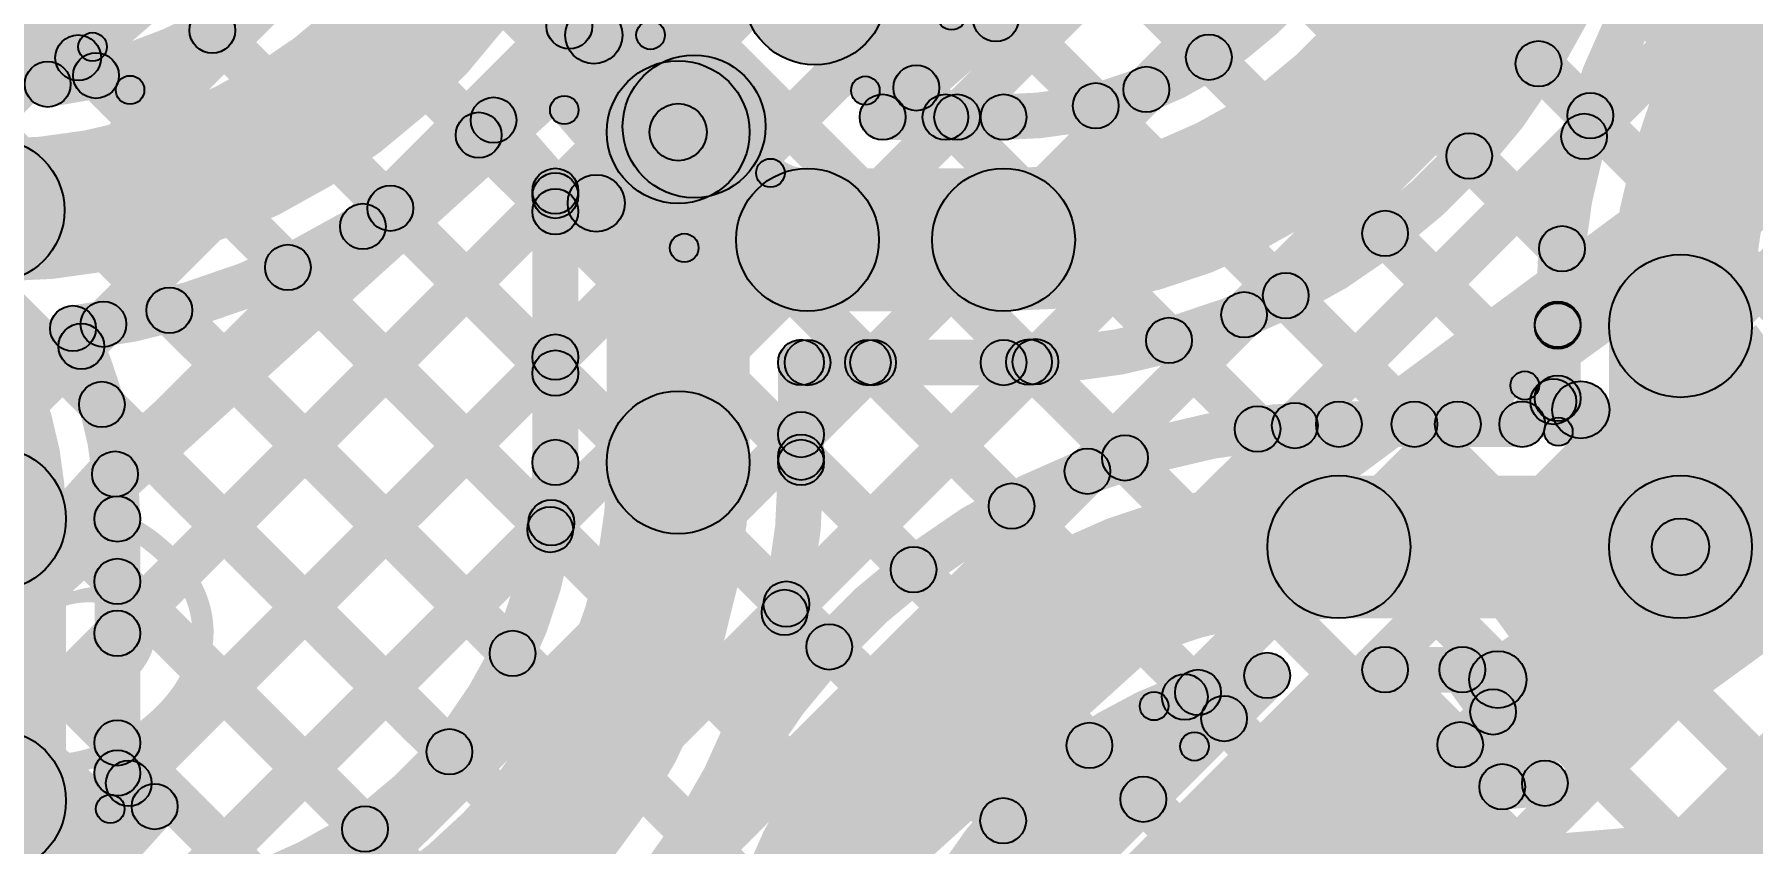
# Model space of a CAD drawing. Header units: millimetres. Extents: x -2.17 to 2.17, y -2.17 to 2.17.
# Drawn here: x -1.1756 to -0.8749, y 1.0996 to 1.2414 of the extents above; entities that cross this region are included whole.
import ezdxf

# ---------------------------------------------------------------- set-up
doc = ezdxf.new("R2010")
doc.units = ezdxf.units.MM
doc.header["$MEASUREMENT"] = 0
for name, color, linetype in [('BottomLayer', 5, 'Continuous'), ('Mechanical2', 216, 'Continuous'), ('TopLayer', 1, 'Continuous'), ('TopOverlay', 2, 'Continuous'), ('TopPaste', 8, 'Continuous'), ('TopSolder', 216, 'Continuous')]:
    doc.layers.add(name, color=color, linetype=linetype)

# ---------------------------------------------------------------- blocks, each defined once
blk = doc.blocks.new('WS2812B_M____120')
at = {"layer": 'TopOverlay'}
for points in [[(0.07, 0.0725), (0.07, 0.0675), (-0.07, 0.0675), (-0.07, 0.0725)], [(0.0725, 0.06), (0.0675, 0.06), (0.0675, 0.07), (0.0725, 0.07)]]:
    blk.add_hatch(color=2, dxfattribs=at).paths.add_polyline_path(points)
h = blk.add_hatch(color=2, dxfattribs=at)
edge = h.paths.add_edge_path()
edge.add_arc((0.07, 0.07), 0.0025, 0, 360)
h = blk.add_hatch(color=2, dxfattribs=at)
edge = h.paths.add_edge_path()
edge.add_arc((0.07, 0.07), 0.0025, 0, 360)
h = blk.add_hatch(color=2, dxfattribs=at)
edge = h.paths.add_edge_path()
edge.add_arc((0.07, 0.06), 0.0025, 0, 360)
at = {"layer": 'TopSolder'}
blk.add_hatch(color=216, dxfattribs=at).paths.add_polyline_path([(0.03104, 0.05479), (0.09809, 0.05479), (0.09809, 0.00742), (0.03104, 0.00742)])
at = {"layer": 'TopOverlay'}
for centre in [(0.07, 0.07), (0.07, 0.07), (0.07, 0.06)]:
    blk.add_circle(centre, 0.0025, dxfattribs=at)
blk = doc.blocks.new('WS2812B_M____169')
at = {"layer": 'TopLayer'}
for points in [[(0.03504, 0.05079), (0.09409, 0.05079), (0.09409, 0.01142), (0.03504, 0.01142)], [(0.03504, -0.01142), (0.09409, -0.01142), (0.09409, -0.05079), (0.03504, -0.05079)]]:
    blk.add_hatch(color=1, dxfattribs=at).paths.add_polyline_path(points)
at = {"layer": 'TopOverlay'}
h = blk.add_hatch(color=2, dxfattribs=at)
edge = h.paths.add_edge_path()
edge.add_arc((0.07, -0.06), 0.0025, 0, 360)
for points in [[(0.0725, -0.07), (0.0675, -0.07), (0.0675, -0.06), (0.0725, -0.06)], [(0.07, -0.0675), (0.07, -0.0725), (-0.07, -0.0725), (-0.07, -0.0675)]]:
    blk.add_hatch(color=2, dxfattribs=at).paths.add_polyline_path(points)
h = blk.add_hatch(color=2, dxfattribs=at)
edge = h.paths.add_edge_path()
edge.add_arc((0.07, -0.07), 0.0025, 0, 360)
h = blk.add_hatch(color=2, dxfattribs=at)
edge = h.paths.add_edge_path()
edge.add_arc((0.07, -0.07), 0.0025, 0, 360)
at = {"layer": 'TopPaste'}
for points in [[(0.03504, 0.05079), (0.09409, 0.05079), (0.09409, 0.01142), (0.03504, 0.01142)], [(0.03504, -0.01142), (0.09409, -0.01142), (0.09409, -0.05079), (0.03504, -0.05079)]]:
    blk.add_hatch(color=8, dxfattribs=at).paths.add_polyline_path(points)
at = {"layer": 'TopSolder'}
for points in [[(0.03104, 0.05479), (0.09809, 0.05479), (0.09809, 0.00742), (0.03104, 0.00742)], [(0.03104, -0.00742), (0.09809, -0.00742), (0.09809, -0.05479), (0.03104, -0.05479)]]:
    blk.add_hatch(color=216, dxfattribs=at).paths.add_polyline_path(points)
at = {"layer": 'TopOverlay'}
for centre in [(0.07, -0.06), (0.07, -0.07), (0.07, -0.07)]:
    blk.add_circle(centre, 0.0025, dxfattribs=at)
blk = doc.blocks.new('WS2812B_M____170')
at = {"layer": 'TopLayer'}
blk.add_hatch(color=1, dxfattribs=at).paths.add_polyline_path([(-0.09409, -0.01142), (-0.03504, -0.01142), (-0.03504, -0.05079), (-0.09409, -0.05079)])
at = {"layer": 'TopOverlay'}
h = blk.add_hatch(color=2, dxfattribs=at)
edge = h.paths.add_edge_path()
edge.add_arc((-0.07, -0.06), 0.0025, 0, 360)
for points in [[(-0.0675, -0.07), (-0.0725, -0.07), (-0.0725, -0.06), (-0.0675, -0.06)], [(0.07, -0.0675), (0.07, -0.0725), (-0.07, -0.0725), (-0.07, -0.0675)]]:
    blk.add_hatch(color=2, dxfattribs=at).paths.add_polyline_path(points)
h = blk.add_hatch(color=2, dxfattribs=at)
edge = h.paths.add_edge_path()
edge.add_arc((-0.07, -0.07), 0.0025, 0, 360)
h = blk.add_hatch(color=2, dxfattribs=at)
edge = h.paths.add_edge_path()
edge.add_arc((-0.07, -0.07), 0.0025, 0, 360)
at = {"layer": 'TopPaste'}
blk.add_hatch(color=8, dxfattribs=at).paths.add_polyline_path([(-0.09409, -0.01142), (-0.03504, -0.01142), (-0.03504, -0.05079), (-0.09409, -0.05079)])
at = {"layer": 'TopSolder'}
blk.add_hatch(color=216, dxfattribs=at).paths.add_polyline_path([(-0.09809, -0.00742), (-0.03104, -0.00742), (-0.03104, -0.05479), (-0.09809, -0.05479)])
at = {"layer": 'TopOverlay'}
for centre in [(-0.07, -0.06), (-0.07, -0.07), (-0.07, -0.07)]:
    blk.add_circle(centre, 0.0025, dxfattribs=at)
blk = doc.blocks.new('C__0402_294')
at = {"layer": 'TopLayer'}
for points in [[(-0.0275, -0.0125), (-0.0275, 0.0125), (-0.0095, 0.0125), (-0.0095, -0.0125)], [(0.0095, -0.0125), (0.0095, 0.0125), (0.0275, 0.0125), (0.0275, -0.0125)]]:
    blk.add_hatch(color=1, dxfattribs=at).paths.add_polyline_path(points)
at = {"layer": 'TopOverlay'}
h = blk.add_hatch(color=2, dxfattribs=at)
edge = h.paths.add_edge_path()
edge.add_arc((-0.031, 0.016), 0.0025, 0, 360)
h = blk.add_hatch(color=2, dxfattribs=at)
edge = h.paths.add_edge_path()
edge.add_arc((-0.031, 0.016), 0.0025, 0, 360)
for points in [[(-0.031, 0.0135), (-0.031, 0.0185), (-0.011, 0.0185), (-0.011, 0.0135)], [(0.011, 0.0135), (0.011, 0.0185), (0.031, 0.0185), (0.031, 0.0135)], [(-0.0335, 0.016), (-0.0285, 0.016), (-0.0285, -0.016), (-0.0335, -0.016)], [(0.0285, 0.016), (0.0335, 0.016), (0.0335, -0.016), (0.0285, -0.016)], [(-0.031, -0.0185), (-0.031, -0.0135), (-0.011, -0.0135), (-0.011, -0.0185)], [(0.011, -0.0185), (0.011, -0.0135), (0.031, -0.0135), (0.031, -0.0185)]]:
    blk.add_hatch(color=2, dxfattribs=at).paths.add_polyline_path(points)
h = blk.add_hatch(color=2, dxfattribs=at)
edge = h.paths.add_edge_path()
edge.add_arc((-0.011, 0.016), 0.0025, 0, 360)
h = blk.add_hatch(color=2, dxfattribs=at)
edge = h.paths.add_edge_path()
edge.add_arc((0.011, 0.016), 0.0025, 0, 360)
h = blk.add_hatch(color=2, dxfattribs=at)
edge = h.paths.add_edge_path()
edge.add_arc((0.031, 0.016), 0.0025, 0, 360)
h = blk.add_hatch(color=2, dxfattribs=at)
edge = h.paths.add_edge_path()
edge.add_arc((0.031, 0.016), 0.0025, 0, 360)
h = blk.add_hatch(color=2, dxfattribs=at)
edge = h.paths.add_edge_path()
edge.add_arc((-0.031, -0.016), 0.0025, 0, 360)
h = blk.add_hatch(color=2, dxfattribs=at)
edge = h.paths.add_edge_path()
edge.add_arc((-0.031, -0.016), 0.0025, 0, 360)
h = blk.add_hatch(color=2, dxfattribs=at)
edge = h.paths.add_edge_path()
edge.add_arc((-0.011, -0.016), 0.0025, 0, 360)
h = blk.add_hatch(color=2, dxfattribs=at)
edge = h.paths.add_edge_path()
edge.add_arc((0.011, -0.016), 0.0025, 0, 360)
h = blk.add_hatch(color=2, dxfattribs=at)
edge = h.paths.add_edge_path()
edge.add_arc((0.031, -0.016), 0.0025, 0, 360)
h = blk.add_hatch(color=2, dxfattribs=at)
edge = h.paths.add_edge_path()
edge.add_arc((0.031, -0.016), 0.0025, 0, 360)
at = {"layer": 'TopPaste'}
for points in [[(-0.0275, -0.0125), (-0.0275, 0.0125), (-0.0095, 0.0125), (-0.0095, -0.0125)], [(0.0095, -0.0125), (0.0095, 0.0125), (0.0275, 0.0125), (0.0275, -0.0125)]]:
    blk.add_hatch(color=8, dxfattribs=at).paths.add_polyline_path(points)
at = {"layer": 'TopSolder'}
for points in [[(-0.02986, -0.01486), (-0.02986, 0.01486), (-0.00714, 0.01486), (-0.00714, -0.01486)], [(0.00714, -0.01486), (0.00714, 0.01486), (0.02986, 0.01486), (0.02986, -0.01486)]]:
    blk.add_hatch(color=216, dxfattribs=at).paths.add_polyline_path(points)
at = {"layer": 'TopOverlay'}
for centre in [(-0.031, 0.016), (-0.031, 0.016), (-0.011, 0.016), (0.011, 0.016), (0.031, 0.016), (0.031, 0.016), (-0.031, -0.016), (-0.031, -0.016), (-0.011, -0.016), (0.011, -0.016), (0.031, -0.016), (0.031, -0.016)]:
    blk.add_circle(centre, 0.0025, dxfattribs=at)
blk = doc.blocks.new('C__0402_295')
at = {"layer": 'TopLayer'}
for points in [[(-0.0275, -0.0125), (-0.0275, 0.0125), (-0.0095, 0.0125), (-0.0095, -0.0125)], [(0.0095, -0.0125), (0.0095, 0.0125), (0.0275, 0.0125), (0.0275, -0.0125)]]:
    blk.add_hatch(color=1, dxfattribs=at).paths.add_polyline_path(points)
at = {"layer": 'TopOverlay'}
h = blk.add_hatch(color=2, dxfattribs=at)
edge = h.paths.add_edge_path()
edge.add_arc((-0.031, 0.016), 0.0025, 0, 360)
h = blk.add_hatch(color=2, dxfattribs=at)
edge = h.paths.add_edge_path()
edge.add_arc((-0.031, 0.016), 0.0025, 0, 360)
for points in [[(-0.031, 0.0135), (-0.031, 0.0185), (-0.011, 0.0185), (-0.011, 0.0135)], [(0.011, 0.0135), (0.011, 0.0185), (0.031, 0.0185), (0.031, 0.0135)], [(-0.0335, 0.016), (-0.0285, 0.016), (-0.0285, -0.016), (-0.0335, -0.016)], [(0.0285, 0.016), (0.0335, 0.016), (0.0335, -0.016), (0.0285, -0.016)], [(-0.031, -0.0185), (-0.031, -0.0135), (-0.011, -0.0135), (-0.011, -0.0185)], [(0.011, -0.0185), (0.011, -0.0135), (0.031, -0.0135), (0.031, -0.0185)]]:
    blk.add_hatch(color=2, dxfattribs=at).paths.add_polyline_path(points)
h = blk.add_hatch(color=2, dxfattribs=at)
edge = h.paths.add_edge_path()
edge.add_arc((-0.011, 0.016), 0.0025, 0, 360)
h = blk.add_hatch(color=2, dxfattribs=at)
edge = h.paths.add_edge_path()
edge.add_arc((0.011, 0.016), 0.0025, 0, 360)
h = blk.add_hatch(color=2, dxfattribs=at)
edge = h.paths.add_edge_path()
edge.add_arc((0.031, 0.016), 0.0025, 0, 360)
h = blk.add_hatch(color=2, dxfattribs=at)
edge = h.paths.add_edge_path()
edge.add_arc((0.031, 0.016), 0.0025, 0, 360)
h = blk.add_hatch(color=2, dxfattribs=at)
edge = h.paths.add_edge_path()
edge.add_arc((-0.031, -0.016), 0.0025, 0, 360)
h = blk.add_hatch(color=2, dxfattribs=at)
edge = h.paths.add_edge_path()
edge.add_arc((-0.031, -0.016), 0.0025, 0, 360)
h = blk.add_hatch(color=2, dxfattribs=at)
edge = h.paths.add_edge_path()
edge.add_arc((-0.011, -0.016), 0.0025, 0, 360)
h = blk.add_hatch(color=2, dxfattribs=at)
edge = h.paths.add_edge_path()
edge.add_arc((0.011, -0.016), 0.0025, 0, 360)
h = blk.add_hatch(color=2, dxfattribs=at)
edge = h.paths.add_edge_path()
edge.add_arc((0.031, -0.016), 0.0025, 0, 360)
h = blk.add_hatch(color=2, dxfattribs=at)
edge = h.paths.add_edge_path()
edge.add_arc((0.031, -0.016), 0.0025, 0, 360)
at = {"layer": 'TopPaste'}
for points in [[(-0.0275, -0.0125), (-0.0275, 0.0125), (-0.0095, 0.0125), (-0.0095, -0.0125)], [(0.0095, -0.0125), (0.0095, 0.0125), (0.0275, 0.0125), (0.0275, -0.0125)]]:
    blk.add_hatch(color=8, dxfattribs=at).paths.add_polyline_path(points)
at = {"layer": 'TopSolder'}
for points in [[(-0.02986, -0.01486), (-0.02986, 0.01486), (-0.00714, 0.01486), (-0.00714, -0.01486)], [(0.00714, -0.01486), (0.00714, 0.01486), (0.02986, 0.01486), (0.02986, -0.01486)]]:
    blk.add_hatch(color=216, dxfattribs=at).paths.add_polyline_path(points)
at = {"layer": 'TopOverlay'}
for centre in [(-0.031, 0.016), (-0.031, 0.016), (-0.011, 0.016), (0.011, 0.016), (0.031, 0.016), (0.031, 0.016), (-0.031, -0.016), (-0.031, -0.016), (-0.011, -0.016), (0.011, -0.016), (0.031, -0.016), (0.031, -0.016)]:
    blk.add_circle(centre, 0.0025, dxfattribs=at)

msp = doc.modelspace()

# ---------------------------------------------------------------- hatches: boundary and pattern name
at = {"layer": 'BottomLayer'}
for points in [[(-1.11751, 1.03301), (-1.12317, 1.03866), (-0.10571, 2.05612), (-0.10005, 2.05046)], [(-1.1132, 1.0656), (-1.11886, 1.07126), (-0.13767, 2.05245), (-0.13201, 2.04679)], [(-1.12192, 1.08516), (-1.12758, 1.09082), (-0.16962, 2.04877), (-0.16397, 2.04312)], [(-1.14429, 1.09108), (-1.14994, 1.09674), (-0.20158, 2.0451), (-0.19593, 2.03944)], [(-1.97159, 0.29206), (-1.97725, 0.29772), (-0.23354, 2.04143), (-0.22788, 2.03577)], [(-1.99988, 0.29206), (-2.00553, 0.29772), (-0.2655, 2.03775), (-0.25984, 2.0321)], [(-2.01578, 0.30445), (-2.02143, 0.3101), (-0.29746, 2.03408), (-0.2918, 2.02842)], [(-2.00928, 0.33922), (-2.01494, 0.34488), (-0.32944, 2.03038), (-0.32378, 2.02472)], [(-2.00279, 0.374), (-2.00845, 0.37966), (-0.36457, 2.02354), (-0.35891, 2.01788)], [(-1.9963, 0.40878), (-2.00195, 0.41444), (-0.39969, 2.0167), (-0.39403, 2.01104)], [(-1.26151, 1.60799), (-1.25586, 1.61365), (-0.73254, 1.09033), (-0.73819, 1.08467)], [(-1.27751, 1.59571), (-1.27186, 1.60136), (-0.20667, 0.53618), (-0.21233, 0.53052)], [(-1.29351, 1.58342), (-1.28786, 1.58908), (-0.20667, 0.50789), (-0.21233, 0.50224)], [(-1.30951, 1.57114), (-1.30386, 1.57679), (-0.20667, 0.47961), (-0.21233, 0.47395)], [(-1.32551, 1.55885), (-1.31985, 1.56451), (-0.09317, 0.33782), (-0.09883, 0.33217)], [(-1.34151, 1.54657), (-1.33585, 1.55222), (-0.34896, 0.56533), (-0.35462, 0.55967)], [(-1.35607, 1.53284), (-1.35042, 1.5385), (-0.37724, 0.56533), (-0.3829, 0.55967)], [(-1.37022, 1.5187), (-1.36456, 1.52436), (-0.40553, 0.56533), (-0.41119, 0.55967)], [(-1.38436, 1.50456), (-1.3787, 1.51022), (-0.43381, 0.56533), (-0.43947, 0.55967)], [(-1.3985, 1.49042), (-1.39284, 1.49607), (-0.4621, 0.56533), (-0.46775, 0.55967)], [(-1.41264, 1.47627), (-1.40699, 1.48193), (-0.49038, 0.56533), (-0.49604, 0.55967)], [(-1.42678, 1.46213), (-1.42113, 1.46779), (-0.51867, 0.56533), (-0.52432, 0.55967)], [(-1.44092, 1.44799), (-1.43527, 1.45365), (-0.54695, 0.56533), (-0.5526, 0.55967)], [(-1.45507, 1.43385), (-1.44941, 1.43951), (-0.57372, 0.56382), (-0.57938, 0.55816)], [(-1.10069, 1.02154), (-1.10635, 1.0272), (-0.70733, 1.42622), (-0.70167, 1.42056)], [(-1.46921, 1.41971), (-1.46355, 1.42537), (-1.13519, 1.097), (-1.14084, 1.09134)], [(-1.48335, 1.40557), (-1.47769, 1.41122), (-1.15672, 1.09025), (-1.16238, 1.08459)], [(-1.0847, 1.00925), (-1.09035, 1.01491), (-0.70733, 1.39793), (-0.70167, 1.39228)], [(-1.7736, 0.29206), (-1.77926, 0.29772), (-0.70733, 1.36965), (-0.70167, 1.36399)], [(-1.74532, 0.29206), (-1.75098, 0.29772), (-0.70733, 1.34137), (-0.70167, 1.33571)], [(-1.71703, 0.29206), (-1.72269, 0.29772), (-0.70733, 1.31308), (-0.70167, 1.30742)], [(-1.68875, 0.29206), (-1.69441, 0.29772), (-0.70733, 1.2848), (-0.70167, 1.27914)]]:
    msp.add_hatch(color=5, dxfattribs=at).paths.add_polyline_path(points)
at = {"layer": 'TopLayer'}
for points in [[(-1.01131, 1.22406), (-1.01697, 1.22972), (-0.94194, 1.30474), (-0.93629, 1.29908)], [(-1.02037, 1.28199), (-1.01471, 1.28765), (-0.96725, 1.24018), (-0.9729, 1.23453)], [(-1.17069, 1.22962), (-1.17594, 1.23566), (-1.13505, 1.2712), (-1.1298, 1.26516)], [(-0.97818, 1.22891), (-0.98384, 1.23456), (-0.94679, 1.27161), (-0.94113, 1.26596)], [(-1.07939, 1.23979), (-1.08464, 1.24582), (-1.06561, 1.26236), (-1.06037, 1.25632)], [(-1.02037, 1.25371), (-1.01471, 1.25936), (-0.98704, 1.23169), (-0.9927, 1.22604)], [(-1.15568, 1.2476), (-1.15003, 1.25326), (-1.14167, 1.2449), (-1.14733, 1.23925)], [(-1.02453, 1.22387), (-1.02978, 1.22991), (-1.00997, 1.24713), (-1.00472, 1.24109)], [(-1.0815, 1.23795), (-1.07395, 1.24451), (-1.05919, 1.22753), (-1.06674, 1.22097)], [(-1.17081, 1.23445), (-1.16516, 1.2401), (-1.16203, 1.23698), (-1.16769, 1.23132)], [(-0.91521, 1.2334), (-0.90956, 1.23906), (-0.90047, 1.22997), (-0.90612, 1.22432)], [(-1.02411, 1.22917), (-1.01846, 1.23482), (-1.01335, 1.22972), (-1.01901, 1.22406)], [(-1.02716, 1.22289), (-1.02716, 1.23089), (-1.006, 1.23089), (-1.006, 1.22289)], [(-1.09829, 1.22374), (-1.09225, 1.22899), (-1.08144, 1.21655), (-1.08748, 1.2113)], [(-1.07402, 1.20801), (-1.08058, 1.21556), (-1.06624, 1.22803), (-1.05968, 1.22048)], [(-1.1007, 1.22091), (-1.09505, 1.22656), (-1.08163, 1.21315), (-1.08729, 1.20749)], [(-1.05046, 1.16639), (-1.07546, 1.16639), (-1.07546, 1.22425), (-1.05046, 1.22425)], [(-0.95221, 1.17003), (-0.95786, 1.17568), (-0.90722, 1.22632), (-0.90157, 1.22067)], [(-0.92733, 1.21724), (-0.92167, 1.22289), (-0.90543, 1.20665), (-0.91109, 1.201)], [(-1.15829, 1.13365), (-1.16395, 1.1393), (-1.08729, 1.21596), (-1.08163, 1.2103)], [(-1.04032, 1.19289), (-1.04032, 1.21789), (-1.006, 1.21789), (-1.006, 1.19289)], [(-1.11617, 1.20809), (-1.11051, 1.21375), (-1.08163, 1.18486), (-1.08729, 1.17921)], [(-1.08046, 1.16639), (-1.08846, 1.16639), (-1.08846, 1.21393), (-1.08046, 1.21393)], [(-1.1587, 1.16152), (-1.16436, 1.16718), (-1.12098, 1.21056), (-1.11532, 1.2049)], [(-0.94205, 1.20368), (-0.9364, 1.20933), (-0.90695, 1.17989), (-0.91261, 1.17423)], [(-1.1341, 1.19773), (-1.12844, 1.20339), (-1.08252, 1.15747), (-1.08818, 1.15181)], [(-0.95944, 1.19278), (-0.95379, 1.19844), (-0.93128, 1.17593), (-0.93693, 1.17027)], [(-1.15486, 1.19021), (-1.1492, 1.19587), (-1.08911, 1.13578), (-1.09477, 1.13012)], [(-0.9885, 1.16202), (-0.99415, 1.16768), (-0.96673, 1.1951), (-0.96107, 1.18945)], [(-1.1646, 1.1839), (-1.17026, 1.18956), (-1.16639, 1.19343), (-1.16073, 1.18778)], [(-0.92368, 1.17027), (-0.92933, 1.17593), (-0.91185, 1.19342), (-0.90619, 1.18776)], [(-0.97989, 1.18494), (-0.97423, 1.1906), (-0.95872, 1.17509), (-0.96438, 1.16943)], [(-0.90502, 1.17762), (-0.91302, 1.17762), (-0.91302, 1.1903), (-0.90502, 1.1903)], [(-0.87502, 1.1516), (-0.90002, 1.1516), (-0.90002, 1.1903), (-0.87502, 1.1903)], [(-1.15629, 1.10737), (-1.16194, 1.11302), (-1.08729, 1.18768), (-1.08163, 1.18202)], [(-1.04151, 1.13729), (-1.04716, 1.14295), (-1.00326, 1.18686), (-0.9976, 1.1812)], [(-1.03863, 1.16845), (-1.04429, 1.17411), (-1.03168, 1.18672), (-1.02602, 1.18106)], [(-1.04032, 1.17989), (-1.04032, 1.18789), (-1.006, 1.18789), (-1.006, 1.17989)], [(-1.03257, 1.18106), (-1.02692, 1.18672), (-1.00177, 1.16157), (-1.00743, 1.15592)], [(-1.00438, 1.18115), (-0.99872, 1.18681), (-0.98193, 1.17001), (-0.98759, 1.16436)], [(-1.03746, 1.16639), (-1.04546, 1.16639), (-1.04546, 1.18391), (-1.03746, 1.18391)], [(-1.16666, 1.17372), (-1.161, 1.17938), (-1.10017, 1.11855), (-1.10583, 1.1129)], [(-0.91288, 1.16986), (-0.91758, 1.17634), (-0.91137, 1.18085), (-0.90667, 1.17438)], [(-0.94731, 1.1691), (-0.94731, 1.1771), (-0.91523, 1.1771), (-0.91523, 1.1691)], [(-0.90901, 1.17268), (-0.90092, 1.17855), (-0.88347, 1.15454), (-0.89156, 1.14866)], [(-0.88458, 1.14756), (-0.89046, 1.15565), (-0.85848, 1.17888), (-0.8526, 1.17079)], [(-1.04429, 1.16449), (-1.03863, 1.17015), (-1.01893, 1.15045), (-1.02459, 1.14479)], [(-0.94731, 1.1391), (-0.94731, 1.1641), (-0.88752, 1.1641), (-0.88752, 1.1391)], [(-1.14429, 1.09108), (-1.14994, 1.09674), (-1.088, 1.15868), (-1.08234, 1.15303)], [(-1.17012, 1.10714), (-1.19512, 1.10714), (-1.19512, 1.1565), (-1.17012, 1.1565)], [(-1.15712, 1.112), (-1.16512, 1.112), (-1.16512, 1.1565), (-1.15712, 1.1565)], [(-0.91656, 1.12432), (-0.92243, 1.13241), (-0.89046, 1.15565), (-0.88458, 1.14756)], [(-1.16395, 1.14273), (-1.15829, 1.14839), (-1.11494, 1.10503), (-1.1206, 1.09938)], [(-1.04685, 1.13877), (-1.04119, 1.14442), (-1.03369, 1.13692), (-1.03935, 1.13126)], [(-0.93922, 1.1261), (-0.93922, 1.1341), (-0.9257, 1.1341), (-0.9257, 1.1261)], [(-1.0007, 1.0826), (-1.00636, 1.08826), (-0.9627, 1.13192), (-0.95704, 1.12626)], [(-0.94205, 1.12727), (-0.9364, 1.13293), (-0.91589, 1.11242), (-0.92155, 1.10676)], [(-0.92894, 1.12775), (-0.92246, 1.13245), (-0.90802, 1.11258), (-0.91449, 1.10787)], [(-1.0182, 1.07574), (-1.02386, 1.0814), (-0.97711, 1.12815), (-0.97146, 1.12249)], [(-0.97481, 1.12329), (-0.96915, 1.12895), (-0.96458, 1.12438), (-0.97024, 1.11872)], [(-0.92325, 1.11413), (-0.92891, 1.11978), (-0.92316, 1.12554), (-0.9175, 1.11988)], [(-1.16395, 1.11445), (-1.15829, 1.12011), (-1.13519, 1.097), (-1.14084, 1.09134)], [(-0.99381, 1.11401), (-0.98815, 1.11966), (-0.97872, 1.11024), (-0.98438, 1.10458)], [(-1.1638, 1.10903), (-1.15844, 1.11497), (-1.15192, 1.1091), (-1.15728, 1.10316)], [(-0.91838, 1.10561), (-0.91905, 1.11358), (-0.9116, 1.11421), (-0.91092, 1.10624)], [(-1.16805, 1.08521), (-1.17399, 1.09057), (-1.15757, 1.1088), (-1.15163, 1.10345)], [(-1.0089, 1.10082), (-1.00325, 1.10648), (-0.99286, 1.09609), (-0.99852, 1.09044)], [(-0.95558, 1.08741), (-0.95642, 1.09737), (-0.85138, 1.10626), (-0.85053, 1.09629)]]:
    msp.add_hatch(color=1, dxfattribs=at).paths.add_polyline_path(points)
h = msp.add_hatch(color=1, dxfattribs=at)
edge = h.paths.add_edge_path()
edge.add_arc((-1.03904, 1.24853), 0.0125, 0, 360)
h = msp.add_hatch(color=1, dxfattribs=at)
edge = h.paths.add_edge_path()
edge.add_arc((-1.1445, 1.24207), 0.004, 0, 360)
h = msp.add_hatch(color=1, dxfattribs=at)
edge = h.paths.add_edge_path()
edge.add_arc((-1.08201, 1.24281), 0.004, 0, 360)
h = msp.add_hatch(color=1, dxfattribs=at)
edge = h.paths.add_edge_path()
edge.add_arc((-1.08201, 1.24281), 0.004, 0, 360)
h = msp.add_hatch(color=1, dxfattribs=at)
edge = h.paths.add_edge_path()
edge.add_arc((-1.07772, 1.24123), 0.005, 0, 360)
h = msp.add_hatch(color=1, dxfattribs=at)
edge = h.paths.add_edge_path()
edge.add_arc((-1.00735, 1.24411), 0.004, 0, 360)
h = msp.add_hatch(color=1, dxfattribs=at)
edge = h.paths.add_edge_path()
edge.add_arc((-1.00735, 1.24411), 0.004, 0, 360)
h = msp.add_hatch(color=1, dxfattribs=at)
edge = h.paths.add_edge_path()
edge.add_arc((-1.16798, 1.23727), 0.004, 0, 360)
h = msp.add_hatch(color=1, dxfattribs=at)
edge = h.paths.add_edge_path()
edge.add_arc((-0.97008, 1.23736), 0.004, 0, 360)
h = msp.add_hatch(color=1, dxfattribs=at)
edge = h.paths.add_edge_path()
edge.add_arc((-0.91238, 1.23623), 0.004, 0, 360)
h = msp.add_hatch(color=1, dxfattribs=at)
edge = h.paths.add_edge_path()
edge.add_arc((-1.17331, 1.23264), 0.004, 0, 360)
h = msp.add_hatch(color=1, dxfattribs=at)
edge = h.paths.add_edge_path()
edge.add_arc((-1.17331, 1.23264), 0.004, 0, 360)
h = msp.add_hatch(color=1, dxfattribs=at)
edge = h.paths.add_edge_path()
edge.add_arc((-1.16486, 1.23415), 0.004, 0, 360)
h = msp.add_hatch(color=1, dxfattribs=at)
edge = h.paths.add_edge_path()
edge.add_arc((-1.06296, 1.22425), 0.0125, 0, 360)
h = msp.add_hatch(color=1, dxfattribs=at)
edge = h.paths.add_edge_path()
edge.add_arc((-1.06018, 1.22525), 0.0125, 0, 360)
h = msp.add_hatch(color=1, dxfattribs=at)
edge = h.paths.add_edge_path()
edge.add_arc((-1.02128, 1.232), 0.004, 0, 360)
h = msp.add_hatch(color=1, dxfattribs=at)
edge = h.paths.add_edge_path()
edge.add_arc((-0.98101, 1.23173), 0.004, 0, 360)
h = msp.add_hatch(color=1, dxfattribs=at)
edge = h.paths.add_edge_path()
edge.add_arc((-1.09527, 1.22636), 0.004, 0, 360)
h = msp.add_hatch(color=1, dxfattribs=at)
edge = h.paths.add_edge_path()
edge.add_arc((-1.09527, 1.22636), 0.004, 0, 360)
h = msp.add_hatch(color=1, dxfattribs=at)
edge = h.paths.add_edge_path()
edge.add_arc((-1.02716, 1.22689), 0.004, 0, 360)
h = msp.add_hatch(color=1, dxfattribs=at)
edge = h.paths.add_edge_path()
edge.add_arc((-1.02716, 1.22689), 0.004, 0, 360)
h = msp.add_hatch(color=1, dxfattribs=at)
edge = h.paths.add_edge_path()
edge.add_arc((-1.01618, 1.22689), 0.004, 0, 360)
h = msp.add_hatch(color=1, dxfattribs=at)
edge = h.paths.add_edge_path()
edge.add_arc((-1.01414, 1.22689), 0.004, 0, 360)
h = msp.add_hatch(color=1, dxfattribs=at)
edge = h.paths.add_edge_path()
edge.add_arc((-1.006, 1.22689), 0.004, 0, 360)
h = msp.add_hatch(color=1, dxfattribs=at)
edge = h.paths.add_edge_path()
edge.add_arc((-1.006, 1.22689), 0.004, 0, 360)
h = msp.add_hatch(color=1, dxfattribs=at)
edge = h.paths.add_edge_path()
edge.add_arc((-0.98987, 1.22886), 0.004, 0, 360)
h = msp.add_hatch(color=1, dxfattribs=at)
edge = h.paths.add_edge_path()
edge.add_arc((-0.9033, 1.22714), 0.004, 0, 360)
h = msp.add_hatch(color=1, dxfattribs=at)
edge = h.paths.add_edge_path()
edge.add_arc((-1.09788, 1.22373), 0.004, 0, 360)
h = msp.add_hatch(color=1, dxfattribs=at)
edge = h.paths.add_edge_path()
edge.add_arc((-1.06296, 1.22425), 0.005, 0, 360)
h = msp.add_hatch(color=1, dxfattribs=at)
edge = h.paths.add_edge_path()
edge.add_arc((-1.06296, 1.22425), 0.005, 0, 360)
h = msp.add_hatch(color=1, dxfattribs=at)
edge = h.paths.add_edge_path()
edge.add_arc((-0.90439, 1.2235), 0.004, 0, 360)
h = msp.add_hatch(color=1, dxfattribs=at)
edge = h.paths.add_edge_path()
edge.add_arc((-0.9245, 1.22007), 0.004, 0, 360)
h = msp.add_hatch(color=1, dxfattribs=at)
edge = h.paths.add_edge_path()
edge.add_arc((-1.18287, 1.21056), 0.0125, 0, 360)
h = msp.add_hatch(color=1, dxfattribs=at)
edge = h.paths.add_edge_path()
edge.add_arc((-1.18287, 1.21056), 0.0125, 0, 360)
h = msp.add_hatch(color=1, dxfattribs=at)
edge = h.paths.add_edge_path()
edge.add_arc((-1.08446, 1.21393), 0.004, 0, 360)
h = msp.add_hatch(color=1, dxfattribs=at)
edge = h.paths.add_edge_path()
edge.add_arc((-1.08446, 1.21393), 0.004, 0, 360)
h = msp.add_hatch(color=1, dxfattribs=at)
edge = h.paths.add_edge_path()
edge.add_arc((-1.08446, 1.21313), 0.004, 0, 360)
h = msp.add_hatch(color=1, dxfattribs=at)
edge = h.paths.add_edge_path()
edge.add_arc((-1.0773, 1.21179), 0.005, 0, 360)
h = msp.add_hatch(color=1, dxfattribs=at)
edge = h.paths.add_edge_path()
edge.add_arc((-1.04032, 1.20539), 0.0125, 0, 360)
h = msp.add_hatch(color=1, dxfattribs=at)
edge = h.paths.add_edge_path()
edge.add_arc((-1.04032, 1.20539), 0.0125, 0, 360)
h = msp.add_hatch(color=1, dxfattribs=at)
edge = h.paths.add_edge_path()
edge.add_arc((-1.006, 1.20539), 0.0125, 0, 360)
h = msp.add_hatch(color=1, dxfattribs=at)
edge = h.paths.add_edge_path()
edge.add_arc((-1.006, 1.20539), 0.0125, 0, 360)
h = msp.add_hatch(color=1, dxfattribs=at)
edge = h.paths.add_edge_path()
edge.add_arc((-1.11334, 1.21092), 0.004, 0, 360)
h = msp.add_hatch(color=1, dxfattribs=at)
edge = h.paths.add_edge_path()
edge.add_arc((-1.08446, 1.21032), 0.004, 0, 360)
h = msp.add_hatch(color=1, dxfattribs=at)
edge = h.paths.add_edge_path()
edge.add_arc((-1.11815, 1.20773), 0.004, 0, 360)
h = msp.add_hatch(color=1, dxfattribs=at)
edge = h.paths.add_edge_path()
edge.add_arc((-0.93923, 1.20651), 0.004, 0, 360)
h = msp.add_hatch(color=1, dxfattribs=at)
edge = h.paths.add_edge_path()
edge.add_arc((-0.90826, 1.20383), 0.004, 0, 360)
h = msp.add_hatch(color=1, dxfattribs=at)
edge = h.paths.add_edge_path()
edge.add_arc((-1.13127, 1.20056), 0.004, 0, 360)
h = msp.add_hatch(color=1, dxfattribs=at)
edge = h.paths.add_edge_path()
edge.add_arc((-0.88752, 1.1903), 0.0125, 0, 360)
h = msp.add_hatch(color=1, dxfattribs=at)
edge = h.paths.add_edge_path()
edge.add_arc((-0.88752, 1.1903), 0.0125, 0, 360)
h = msp.add_hatch(color=1, dxfattribs=at)
edge = h.paths.add_edge_path()
edge.add_arc((-1.15203, 1.19304), 0.004, 0, 360)
h = msp.add_hatch(color=1, dxfattribs=at)
edge = h.paths.add_edge_path()
edge.add_arc((-0.95662, 1.19561), 0.004, 0, 360)
h = msp.add_hatch(color=1, dxfattribs=at)
edge = h.paths.add_edge_path()
edge.add_arc((-1.16356, 1.1906), 0.004, 0, 360)
h = msp.add_hatch(color=1, dxfattribs=at)
edge = h.paths.add_edge_path()
edge.add_arc((-0.9639, 1.19227), 0.004, 0, 360)
h = msp.add_hatch(color=1, dxfattribs=at)
edge = h.paths.add_edge_path()
edge.add_arc((-0.90902, 1.19059), 0.004, 0, 360)
h = msp.add_hatch(color=1, dxfattribs=at)
edge = h.paths.add_edge_path()
edge.add_arc((-0.90902, 1.1903), 0.004, 0, 360)
h = msp.add_hatch(color=1, dxfattribs=at)
edge = h.paths.add_edge_path()
edge.add_arc((-0.90902, 1.1903), 0.004, 0, 360)
h = msp.add_hatch(color=1, dxfattribs=at)
edge = h.paths.add_edge_path()
edge.add_arc((-1.16889, 1.18987), 0.004, 0, 360)
h = msp.add_hatch(color=1, dxfattribs=at)
edge = h.paths.add_edge_path()
edge.add_arc((-1.16889, 1.18987), 0.004, 0, 360)
h = msp.add_hatch(color=1, dxfattribs=at)
edge = h.paths.add_edge_path()
edge.add_arc((-0.97706, 1.18777), 0.004, 0, 360)
h = msp.add_hatch(color=1, dxfattribs=at)
edge = h.paths.add_edge_path()
edge.add_arc((-1.16743, 1.18673), 0.004, 0, 360)
h = msp.add_hatch(color=1, dxfattribs=at)
edge = h.paths.add_edge_path()
edge.add_arc((-1.08446, 1.18485), 0.004, 0, 360)
h = msp.add_hatch(color=1, dxfattribs=at)
edge = h.paths.add_edge_path()
edge.add_arc((-1.00155, 1.18398), 0.004, 0, 360)
h = msp.add_hatch(color=1, dxfattribs=at)
edge = h.paths.add_edge_path()
edge.add_arc((-1.00043, 1.18403), 0.004, 0, 360)
h = msp.add_hatch(color=1, dxfattribs=at)
edge = h.paths.add_edge_path()
edge.add_arc((-1.08446, 1.18204), 0.004, 0, 360)
h = msp.add_hatch(color=1, dxfattribs=at)
edge = h.paths.add_edge_path()
edge.add_arc((-1.04146, 1.18391), 0.004, 0, 360)
h = msp.add_hatch(color=1, dxfattribs=at)
edge = h.paths.add_edge_path()
edge.add_arc((-1.04032, 1.18389), 0.004, 0, 360)
h = msp.add_hatch(color=1, dxfattribs=at)
edge = h.paths.add_edge_path()
edge.add_arc((-1.02975, 1.18389), 0.004, 0, 360)
h = msp.add_hatch(color=1, dxfattribs=at)
edge = h.paths.add_edge_path()
edge.add_arc((-1.02885, 1.18389), 0.004, 0, 360)
h = msp.add_hatch(color=1, dxfattribs=at)
edge = h.paths.add_edge_path()
edge.add_arc((-1.006, 1.18389), 0.004, 0, 360)
h = msp.add_hatch(color=1, dxfattribs=at)
edge = h.paths.add_edge_path()
edge.add_arc((-1.006, 1.18389), 0.004, 0, 360)
h = msp.add_hatch(color=1, dxfattribs=at)
edge = h.paths.add_edge_path()
edge.add_arc((-1.16383, 1.17655), 0.004, 0, 360)
h = msp.add_hatch(color=1, dxfattribs=at)
edge = h.paths.add_edge_path()
edge.add_arc((-0.90978, 1.17706), 0.004, 0, 360)
h = msp.add_hatch(color=1, dxfattribs=at)
edge = h.paths.add_edge_path()
edge.add_arc((-0.90902, 1.17762), 0.004, 0, 360)
h = msp.add_hatch(color=1, dxfattribs=at)
edge = h.paths.add_edge_path()
edge.add_arc((-0.90902, 1.17762), 0.004, 0, 360)
h = msp.add_hatch(color=1, dxfattribs=at)
edge = h.paths.add_edge_path()
edge.add_arc((-0.90497, 1.17562), 0.005, 0, 360)
h = msp.add_hatch(color=1, dxfattribs=at)
edge = h.paths.add_edge_path()
edge.add_arc((-1.06296, 1.16639), 0.0125, 0, 360)
h = msp.add_hatch(color=1, dxfattribs=at)
edge = h.paths.add_edge_path()
edge.add_arc((-1.06296, 1.16639), 0.0125, 0, 360)
h = msp.add_hatch(color=1, dxfattribs=at)
edge = h.paths.add_edge_path()
edge.add_arc((-0.96155, 1.17226), 0.004, 0, 360)
h = msp.add_hatch(color=1, dxfattribs=at)
edge = h.paths.add_edge_path()
edge.add_arc((-0.95503, 1.17285), 0.004, 0, 360)
h = msp.add_hatch(color=1, dxfattribs=at)
edge = h.paths.add_edge_path()
edge.add_arc((-0.94731, 1.1731), 0.004, 0, 360)
h = msp.add_hatch(color=1, dxfattribs=at)
edge = h.paths.add_edge_path()
edge.add_arc((-0.94731, 1.1731), 0.004, 0, 360)
h = msp.add_hatch(color=1, dxfattribs=at)
edge = h.paths.add_edge_path()
edge.add_arc((-0.9341, 1.1731), 0.004, 0, 360)
h = msp.add_hatch(color=1, dxfattribs=at)
edge = h.paths.add_edge_path()
edge.add_arc((-0.9265, 1.1731), 0.004, 0, 360)
h = msp.add_hatch(color=1, dxfattribs=at)
edge = h.paths.add_edge_path()
edge.add_arc((-0.91523, 1.1731), 0.004, 0, 360)
h = msp.add_hatch(color=1, dxfattribs=at)
edge = h.paths.add_edge_path()
edge.add_arc((-0.91523, 1.1731), 0.004, 0, 360)
h = msp.add_hatch(color=1, dxfattribs=at)
edge = h.paths.add_edge_path()
edge.add_arc((-1.04146, 1.17128), 0.004, 0, 360)
h = msp.add_hatch(color=1, dxfattribs=at)
edge = h.paths.add_edge_path()
edge.add_arc((-1.08446, 1.16639), 0.004, 0, 360)
h = msp.add_hatch(color=1, dxfattribs=at)
edge = h.paths.add_edge_path()
edge.add_arc((-1.08446, 1.16639), 0.004, 0, 360)
h = msp.add_hatch(color=1, dxfattribs=at)
edge = h.paths.add_edge_path()
edge.add_arc((-1.04146, 1.16732), 0.004, 0, 360)
h = msp.add_hatch(color=1, dxfattribs=at)
edge = h.paths.add_edge_path()
edge.add_arc((-1.04146, 1.16639), 0.004, 0, 360)
h = msp.add_hatch(color=1, dxfattribs=at)
edge = h.paths.add_edge_path()
edge.add_arc((-1.04146, 1.16639), 0.004, 0, 360)
h = msp.add_hatch(color=1, dxfattribs=at)
edge = h.paths.add_edge_path()
edge.add_arc((-0.98476, 1.16719), 0.004, 0, 360)
h = msp.add_hatch(color=1, dxfattribs=at)
edge = h.paths.add_edge_path()
edge.add_arc((-1.18262, 1.1565), 0.0125, 0, 360)
h = msp.add_hatch(color=1, dxfattribs=at)
edge = h.paths.add_edge_path()
edge.add_arc((-1.18262, 1.1565), 0.0125, 0, 360)
h = msp.add_hatch(color=1, dxfattribs=at)
edge = h.paths.add_edge_path()
edge.add_arc((-1.16153, 1.16435), 0.004, 0, 360)
h = msp.add_hatch(color=1, dxfattribs=at)
edge = h.paths.add_edge_path()
edge.add_arc((-0.99133, 1.16485), 0.004, 0, 360)
h = msp.add_hatch(color=1, dxfattribs=at)
edge = h.paths.add_edge_path()
edge.add_arc((-0.94731, 1.1516), 0.0125, 0, 360)
h = msp.add_hatch(color=1, dxfattribs=at)
edge = h.paths.add_edge_path()
edge.add_arc((-0.94731, 1.1516), 0.0125, 0, 360)
h = msp.add_hatch(color=1, dxfattribs=at)
edge = h.paths.add_edge_path()
edge.add_arc((-0.88752, 1.1516), 0.0125, 0, 360)
h = msp.add_hatch(color=1, dxfattribs=at)
edge = h.paths.add_edge_path()
edge.add_arc((-0.88752, 1.1516), 0.0125, 0, 360)
h = msp.add_hatch(color=1, dxfattribs=at)
edge = h.paths.add_edge_path()
edge.add_arc((-1.0046, 1.15875), 0.004, 0, 360)
h = msp.add_hatch(color=1, dxfattribs=at)
edge = h.paths.add_edge_path()
edge.add_arc((-1.16112, 1.1565), 0.004, 0, 360)
h = msp.add_hatch(color=1, dxfattribs=at)
edge = h.paths.add_edge_path()
edge.add_arc((-1.16112, 1.1565), 0.004, 0, 360)
h = msp.add_hatch(color=1, dxfattribs=at)
edge = h.paths.add_edge_path()
edge.add_arc((-1.08535, 1.15464), 0.004, 0, 360)
h = msp.add_hatch(color=1, dxfattribs=at)
edge = h.paths.add_edge_path()
edge.add_arc((-1.08517, 1.15585), 0.004, 0, 360)
h = msp.add_hatch(color=1, dxfattribs=at)
edge = h.paths.add_edge_path()
edge.add_arc((-0.88752, 1.1516), 0.005, 0, 360)
h = msp.add_hatch(color=1, dxfattribs=at)
edge = h.paths.add_edge_path()
edge.add_arc((-0.88752, 1.1516), 0.005, 0, 360)
h = msp.add_hatch(color=1, dxfattribs=at)
edge = h.paths.add_edge_path()
edge.add_arc((-0.88752, 1.1516), 0.005, 0, 360)
h = msp.add_hatch(color=1, dxfattribs=at)
edge = h.paths.add_edge_path()
edge.add_arc((-1.16112, 1.14556), 0.004, 0, 360)
h = msp.add_hatch(color=1, dxfattribs=at)
edge = h.paths.add_edge_path()
edge.add_arc((-1.02176, 1.14762), 0.004, 0, 360)
h = msp.add_hatch(color=1, dxfattribs=at)
edge = h.paths.add_edge_path()
edge.add_arc((-1.04434, 1.14012), 0.004, 0, 360)
h = msp.add_hatch(color=1, dxfattribs=at)
edge = h.paths.add_edge_path()
edge.add_arc((-1.04402, 1.14159), 0.004, 0, 360)
h = msp.add_hatch(color=1, dxfattribs=at)
edge = h.paths.add_edge_path()
edge.add_arc((-1.16112, 1.13647), 0.004, 0, 360)
h = msp.add_hatch(color=1, dxfattribs=at)
edge = h.paths.add_edge_path()
edge.add_arc((-1.09194, 1.13295), 0.004, 0, 360)
h = msp.add_hatch(color=1, dxfattribs=at)
edge = h.paths.add_edge_path()
edge.add_arc((-1.03652, 1.13409), 0.004, 0, 360)
h = msp.add_hatch(color=1, dxfattribs=at)
edge = h.paths.add_edge_path()
edge.add_arc((-0.93922, 1.1301), 0.004, 0, 360)
h = msp.add_hatch(color=1, dxfattribs=at)
edge = h.paths.add_edge_path()
edge.add_arc((-0.93922, 1.1301), 0.004, 0, 360)
h = msp.add_hatch(color=1, dxfattribs=at)
edge = h.paths.add_edge_path()
edge.add_arc((-0.9257, 1.1301), 0.004, 0, 360)
h = msp.add_hatch(color=1, dxfattribs=at)
edge = h.paths.add_edge_path()
edge.add_arc((-0.9257, 1.1301), 0.004, 0, 360)
h = msp.add_hatch(color=1, dxfattribs=at)
edge = h.paths.add_edge_path()
edge.add_arc((-0.95987, 1.12909), 0.004, 0, 360)
h = msp.add_hatch(color=1, dxfattribs=at)
edge = h.paths.add_edge_path()
edge.add_arc((-0.95987, 1.12909), 0.004, 0, 360)
h = msp.add_hatch(color=1, dxfattribs=at)
edge = h.paths.add_edge_path()
edge.add_arc((-0.9195, 1.12837), 0.005, 0, 360)
h = msp.add_hatch(color=1, dxfattribs=at)
edge = h.paths.add_edge_path()
edge.add_arc((-0.97428, 1.12532), 0.004, 0, 360)
h = msp.add_hatch(color=1, dxfattribs=at)
edge = h.paths.add_edge_path()
edge.add_arc((-0.97198, 1.12612), 0.004, 0, 360)
h = msp.add_hatch(color=1, dxfattribs=at)
edge = h.paths.add_edge_path()
edge.add_arc((-0.96741, 1.12155), 0.004, 0, 360)
h = msp.add_hatch(color=1, dxfattribs=at)
edge = h.paths.add_edge_path()
edge.add_arc((-0.92033, 1.12271), 0.004, 0, 360)
h = msp.add_hatch(color=1, dxfattribs=at)
edge = h.paths.add_edge_path()
edge.add_arc((-1.18262, 1.10714), 0.0125, 0, 360)
h = msp.add_hatch(color=1, dxfattribs=at)
edge = h.paths.add_edge_path()
edge.add_arc((-1.16112, 1.11728), 0.004, 0, 360)
h = msp.add_hatch(color=1, dxfattribs=at)
edge = h.paths.add_edge_path()
edge.add_arc((-1.103, 1.11572), 0.004, 0, 360)
h = msp.add_hatch(color=1, dxfattribs=at)
edge = h.paths.add_edge_path()
edge.add_arc((-0.99098, 1.11684), 0.004, 0, 360)
h = msp.add_hatch(color=1, dxfattribs=at)
edge = h.paths.add_edge_path()
edge.add_arc((-0.92608, 1.11696), 0.004, 0, 360)
h = msp.add_hatch(color=1, dxfattribs=at)
edge = h.paths.add_edge_path()
edge.add_arc((-1.16112, 1.112), 0.004, 0, 360)
h = msp.add_hatch(color=1, dxfattribs=at)
edge = h.paths.add_edge_path()
edge.add_arc((-1.16112, 1.112), 0.004, 0, 360)
h = msp.add_hatch(color=1, dxfattribs=at)
edge = h.paths.add_edge_path()
edge.add_arc((-1.15912, 1.1102), 0.004, 0, 360)
h = msp.add_hatch(color=1, dxfattribs=at)
edge = h.paths.add_edge_path()
edge.add_arc((-0.91872, 1.10959), 0.004, 0, 360)
h = msp.add_hatch(color=1, dxfattribs=at)
edge = h.paths.add_edge_path()
edge.add_arc((-0.91872, 1.10959), 0.004, 0, 360)
h = msp.add_hatch(color=1, dxfattribs=at)
edge = h.paths.add_edge_path()
edge.add_arc((-0.91126, 1.11022), 0.004, 0, 360)
h = msp.add_hatch(color=1, dxfattribs=at)
edge = h.paths.add_edge_path()
edge.add_arc((-0.91126, 1.11022), 0.004, 0, 360)
h = msp.add_hatch(color=1, dxfattribs=at)
edge = h.paths.add_edge_path()
edge.add_arc((-1.1546, 1.10613), 0.004, 0, 360)
h = msp.add_hatch(color=1, dxfattribs=at)
edge = h.paths.add_edge_path()
edge.add_arc((-1.1546, 1.10613), 0.004, 0, 360)
h = msp.add_hatch(color=1, dxfattribs=at)
edge = h.paths.add_edge_path()
edge.add_arc((-0.98155, 1.10741), 0.004, 0, 360)
h = msp.add_hatch(color=1, dxfattribs=at)
edge = h.paths.add_edge_path()
edge.add_arc((-1.00608, 1.10365), 0.004, 0, 360)
h = msp.add_hatch(color=1, dxfattribs=at)
edge = h.paths.add_edge_path()
edge.add_arc((-1.11777, 1.1022), 0.004, 0, 360)

# ---------------------------------------------------------------- linework, layer by layer
at = {"layer": 'Mechanical2', "const_width": 0.01}
for points in [[(2.16535, 0.001, 1), (-2.16535, 0.001, 1)], [(2.08135, -0.01, 1), (-2.04935, -0.01, 1)], [(1.84055, 0.001, 1), (-1.84055, 0.001, 1)], [(1.6437, 0.001, 1), (-1.6437, 0.001, 1)], [(1.50394, 0, 1), (-1.50394, 0, 1)], [(1.30709, 0.001, 1), (-1.30709, 0.001, 1)], [(1.17323, 0.001, 1), (-1.17323, 0.001, 1)]]:
    msp.add_lwpolyline(points, format="xyb", close=True, dxfattribs=at)
at = {"layer": 'TopLayer'}
for points, const_width in [([(-1.08287, 1.31056, -0.414214), (-1.18287, 1.21056)], 0.025), ([(-1.10437, 1.31056, -0.378915), (-1.17331, 1.23264)], 0.008), ([(-0.90902, 1.1903, -0.414214), (-0.78752, 1.3118)], 0.008), ([(-1.06137, 1.30973, -0.147226), (-1.08201, 1.24281)], 0.008), ([(-0.91761, 1.29378, -0.414214), (-1.006, 1.20539)], 0.025), ([(-0.88752, 1.1903, -0.414214), (-0.78752, 1.2903)], 0.025), ([(-0.89611, 1.29378, -0.414214), (-1.006, 1.18389)], 0.008), ([(-0.93911, 1.29378, -0.414214), (-1.006, 1.22689)], 0.008), ([(-1.04032, 1.20539, -0.414214), (-1.06018, 1.22525)], 0.025), ([(-1.09527, 1.22636, -0.174197), (-1.16889, 1.18987)], 0.008), ([(-1.23668, 1.21056, -0.414214), (-1.18262, 1.1565)], 0.025), ([(-1.16889, 1.18987, -0.114847), (-1.16112, 1.1565)], 0.008), ([(-1.06296, 1.16639, -0.353165), (-1.14184, 1.06865)], 0.025), ([(-1.06881, 1.0516, -0.414214), (-0.94731, 1.1731)], 0.008), ([(-1.08446, 1.16639, -0.308406), (-1.13427, 1.09332)], 0.008), ([(-1.04146, 1.16639, -0.317108), (-1.12216, 1.05195)], 0.008), ([(-1.04731, 1.0516, -0.414214), (-0.94731, 1.1516)], 0.025), ([(-1.02581, 1.0516, -0.367912), (-0.95987, 1.12909)], 0.008)]:
    msp.add_lwpolyline(points, format="xyb", dxfattribs=dict(at, const_width=const_width))
for centre, radius in [((-1.03904, 1.24853), 0.0125), ((-1.1445, 1.24207), 0.004), ((-1.08201, 1.24281), 0.004), ((-1.08201, 1.24281), 0.004), ((-1.07772, 1.24123), 0.005), ((-1.00735, 1.24411), 0.004), ((-1.00735, 1.24411), 0.004), ((-1.16798, 1.23727), 0.004), ((-0.97008, 1.23736), 0.004), ((-0.91238, 1.23623), 0.004), ((-1.17331, 1.23264), 0.004), ((-1.17331, 1.23264), 0.004), ((-1.16486, 1.23415), 0.004), ((-1.06296, 1.22425), 0.0125), ((-1.06018, 1.22525), 0.0125), ((-1.02128, 1.232), 0.004), ((-0.98101, 1.23173), 0.004), ((-1.09527, 1.22636), 0.004), ((-1.09527, 1.22636), 0.004), ((-1.02716, 1.22689), 0.004), ((-1.02716, 1.22689), 0.004), ((-1.01618, 1.22689), 0.004), ((-1.01414, 1.22689), 0.004), ((-1.006, 1.22689), 0.004), ((-1.006, 1.22689), 0.004), ((-0.98987, 1.22886), 0.004), ((-0.9033, 1.22714), 0.004), ((-1.09788, 1.22373), 0.004), ((-1.06296, 1.22425), 0.005), ((-1.06296, 1.22425), 0.005), ((-0.90439, 1.2235), 0.004), ((-0.9245, 1.22007), 0.004), ((-1.18287, 1.21056), 0.0125), ((-1.18287, 1.21056), 0.0125), ((-1.08446, 1.21393), 0.004), ((-1.08446, 1.21393), 0.004), ((-1.08446, 1.21313), 0.004), ((-1.0773, 1.21179), 0.005), ((-1.04032, 1.20539), 0.0125), ((-1.04032, 1.20539), 0.0125), ((-1.006, 1.20539), 0.0125), ((-1.006, 1.20539), 0.0125), ((-1.11334, 1.21092), 0.004), ((-1.08446, 1.21032), 0.004), ((-1.11815, 1.20773), 0.004), ((-0.93923, 1.20651), 0.004), ((-0.90826, 1.20383), 0.004), ((-1.13127, 1.20056), 0.004), ((-0.88752, 1.1903), 0.0125), ((-0.88752, 1.1903), 0.0125), ((-1.15203, 1.19304), 0.004), ((-0.95662, 1.19561), 0.004), ((-1.16356, 1.1906), 0.004), ((-0.9639, 1.19227), 0.004), ((-0.90902, 1.19059), 0.004), ((-0.90902, 1.1903), 0.004), ((-0.90902, 1.1903), 0.004), ((-1.16889, 1.18987), 0.004), ((-1.16889, 1.18987), 0.004), ((-0.97706, 1.18777), 0.004), ((-1.16743, 1.18673), 0.004), ((-1.08446, 1.18485), 0.004), ((-1.00155, 1.18398), 0.004), ((-1.00043, 1.18403), 0.004), ((-1.08446, 1.18204), 0.004), ((-1.04146, 1.18391), 0.004), ((-1.04032, 1.18389), 0.004), ((-1.02975, 1.18389), 0.004), ((-1.02885, 1.18389), 0.004), ((-1.006, 1.18389), 0.004), ((-1.006, 1.18389), 0.004), ((-1.16383, 1.17655), 0.004), ((-0.90978, 1.17706), 0.004), ((-0.90902, 1.17762), 0.004), ((-0.90902, 1.17762), 0.004), ((-0.90497, 1.17562), 0.005), ((-1.06296, 1.16639), 0.0125), ((-1.06296, 1.16639), 0.0125), ((-0.96155, 1.17226), 0.004), ((-0.95503, 1.17285), 0.004), ((-0.94731, 1.1731), 0.004), ((-0.94731, 1.1731), 0.004), ((-0.9341, 1.1731), 0.004), ((-0.9265, 1.1731), 0.004), ((-0.91523, 1.1731), 0.004), ((-0.91523, 1.1731), 0.004), ((-1.04146, 1.17128), 0.004), ((-1.08446, 1.16639), 0.004), ((-1.08446, 1.16639), 0.004), ((-1.04146, 1.16732), 0.004), ((-1.04146, 1.16639), 0.004), ((-1.04146, 1.16639), 0.004), ((-0.98476, 1.16719), 0.004), ((-1.18262, 1.1565), 0.0125), ((-1.18262, 1.1565), 0.0125), ((-1.16153, 1.16435), 0.004), ((-0.99133, 1.16485), 0.004), ((-0.94731, 1.1516), 0.0125), ((-0.94731, 1.1516), 0.0125), ((-0.88752, 1.1516), 0.0125), ((-0.88752, 1.1516), 0.0125), ((-1.0046, 1.15875), 0.004), ((-1.16112, 1.1565), 0.004), ((-1.16112, 1.1565), 0.004), ((-1.08535, 1.15464), 0.004), ((-1.08517, 1.15585), 0.004), ((-0.88752, 1.1516), 0.005), ((-0.88752, 1.1516), 0.005), ((-0.88752, 1.1516), 0.005), ((-1.16112, 1.14556), 0.004), ((-1.02176, 1.14762), 0.004), ((-1.04434, 1.14012), 0.004), ((-1.04402, 1.14159), 0.004), ((-1.16112, 1.13647), 0.004), ((-1.09194, 1.13295), 0.004), ((-1.03652, 1.13409), 0.004), ((-0.93922, 1.1301), 0.004), ((-0.93922, 1.1301), 0.004), ((-0.9257, 1.1301), 0.004), ((-0.9257, 1.1301), 0.004), ((-0.95987, 1.12909), 0.004), ((-0.95987, 1.12909), 0.004), ((-0.9195, 1.12837), 0.005), ((-0.97428, 1.12532), 0.004), ((-0.97198, 1.12612), 0.004), ((-0.96741, 1.12155), 0.004), ((-0.92033, 1.12271), 0.004), ((-1.18262, 1.10714), 0.0125), ((-1.16112, 1.11728), 0.004), ((-1.103, 1.11572), 0.004), ((-0.99098, 1.11684), 0.004), ((-0.92608, 1.11696), 0.004), ((-1.16112, 1.112), 0.004), ((-1.16112, 1.112), 0.004), ((-1.15912, 1.1102), 0.004), ((-0.91872, 1.10959), 0.004), ((-0.91872, 1.10959), 0.004), ((-0.91126, 1.11022), 0.004), ((-0.91126, 1.11022), 0.004), ((-1.1546, 1.10613), 0.004), ((-1.1546, 1.10613), 0.004), ((-0.98155, 1.10741), 0.004), ((-1.00608, 1.10365), 0.004), ((-1.11777, 1.1022), 0.004)]:
    msp.add_circle(centre, radius, dxfattribs=at)

# ---------------------------------------------------------------- block references
for name, p, rotation in [('WS2812B_M____120', (-1.152, 1.33039), 221), ('WS2812B_M____169', (-0.817, 1.16439), 216), ('C__0402_294', (-1.049, 1.23639), 41), ('WS2812B_M____170', (-0.97966, 1.02474), 225), ('C__0402_295', (-1.195, 1.09339), 48)]:
    msp.add_blockref(name, p, dxfattribs=dict(rotation=rotation))

# ---------------------------------------------------------------- texts
at = {"layer": 'TopOverlay'}
msp.add_text('@', height=0.04, rotation=134, dxfattribs=at).set_placement((-1.139, 1.12739))

doc.saveas('drawing.dxf')
